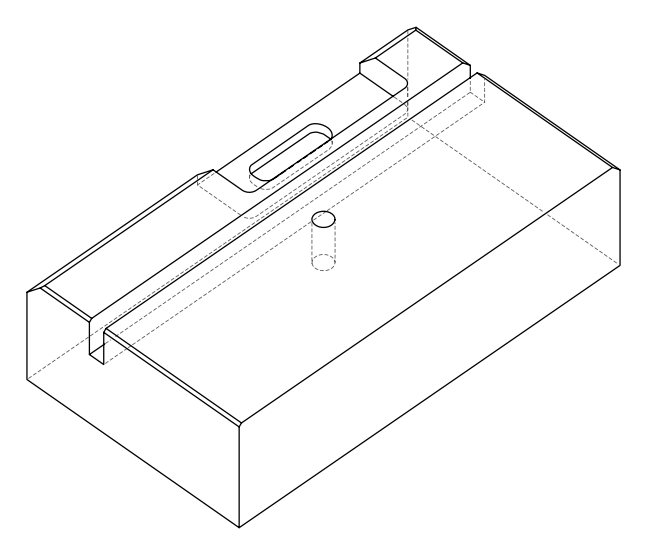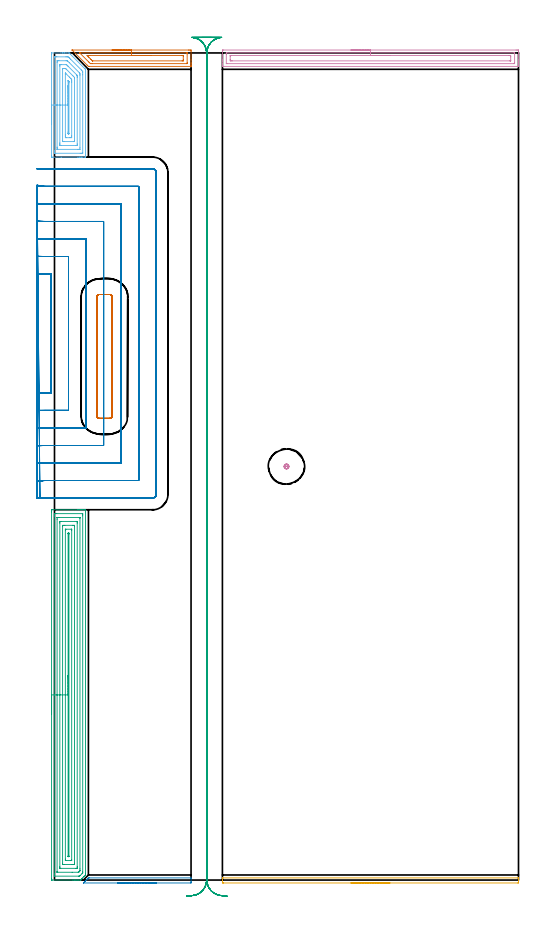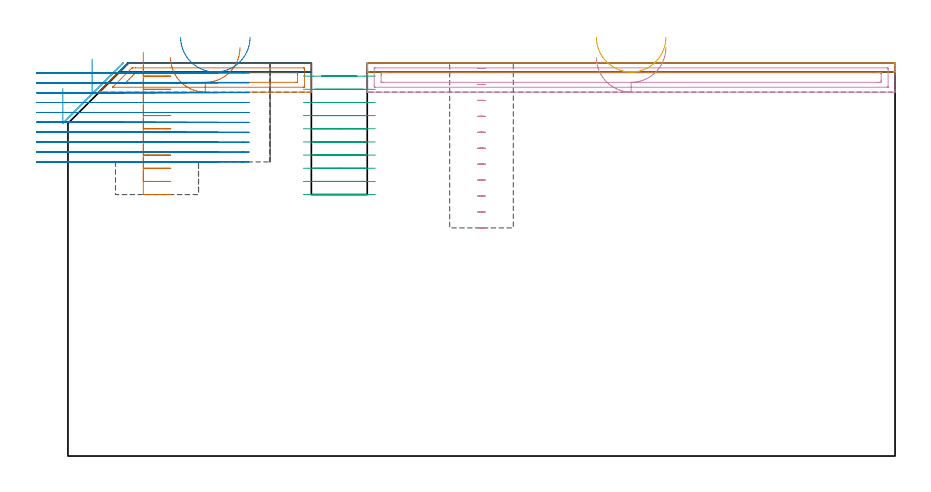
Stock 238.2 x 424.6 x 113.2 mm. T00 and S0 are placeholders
(PLAN: 10 operations, 3 tool changes, 98.6 min)
(1 AREA_MILL | FG_CHAMFER_SURFACE | UGT0205_001 | 1.61 min | 2521 mm3)
(2 AREA_MILL_1 | FG_CHAMFER_SURFACE_1 | UGT0205_001 | 0.59 min | 199 mm3)
(3 AREA_MILL_2 | FG_CHAMFER_SURFACE_2 | UGT0205_001 | 10.84 min | 29909 mm3)
(4 AREA_MILL_3 | FG_CHAMFER_SURFACE_3 | UGT0205_001 | 3.88 min | 5537 mm3)
(5 AREA_MILL_4 | FG_CHAMFER_SURFACE_4 | UGT0205_001 | 1.37 min | 519 mm3)
(6 AREA_MILL_5 | FG_CHAMFER_SURFACE_5 | UGT0205_001 | 3.09 min | 8865 mm3)
(7 MILL_RECTANGULAR_POCKET | POCKET_RECTANGULAR_STRAIGHT | NXT0201_012 | Follow Part, ap 4, ae 75% | 3.91 min | 69311 mm3)
(8 MILL_SLOT | SLOT_PARTIAL_RECTANGULAR | NXT0201_011 | Follow Part, ap 3, ae 75% | 54.33 min | 245084 mm3)
(9 MILL_RECTANGULAR_SLOT | SLOT_RECTANGULAR | NXT0201_012 | Follow Part, ap 4, ae 75% | 18.49 min | 258727 mm3)
(10 MILL_BLIND_HOLE_FROM_SOLID_MATERIAL | STEP1POCKET | NXT0201_012 | Spiral | 0.49 min | 12492 mm3)
(TOOL UGT0205_001 | Chamfer Mill 20 x 3 x 45 deg. | D20 FL50 Z2)
(TOOL NXT0201_012 | ENDMILL 16mm [2P460-1600-NA 1630] | D16 FL38 Z6)
(TOOL NXT0201_011 | ENDMILL 12mm [2P460-1200-NA 1630] | D12 FL38 Z6)
(OP 1 AREA_MILL)
G17 G21 G94 G90
T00 M6
G54
G17 G0 G90 X29.55 Y426.1 S1061 M3
G43 Z123.2 H0
Z114.8
G94 G1 X29.588 Z113.928 F250.
X29.702 Z113.064
X29.891 Z112.212
X30.153 Z111.38
X30.487 Z110.574
X30.89 Z109.8
X31.358 Z109.064
X31.89 Z108.372
X32.479 Z107.729
X33.122 Z107.14
X33.814 Z106.608
X34.55 Z106.14
X35.324 Z105.737
X36.13 Z105.403
X36.962 Z105.141
X37.813 Z104.952
X38.678 Z104.838
X39.55 Z104.8
X68.856
X69.481 Y426.098 Z104.802
X70.096 Y426.094 Z104.803
X70.098 Y426.093 Z104.805
X70.1 Y425.475 Z105.422
Y421.006 Z109.888
Y419.564 Z111.332
Y419.218 Z111.677
Y418.527 Z112.372
Y418.183 Z112.717
X70.097 Y417.768 Z113.124
X70.095 Y417.73 Z113.161
X70.09 Y417.702 Z113.188
X69.927 Y417.7 Z113.2
X17.66
X17.396 Y417.705 Z113.191
X16.775 Y418.325 Z112.575
X9.322 Y425.778 Z105.121
X9.176 Y425.922 Z104.974
X9.024 Y426.079 Z104.818
X9.017 Y426.095 Z104.803
X9.024 Y426.099 Z104.799
X39.55 Y426.1 Z104.8
Y424.686 Z106.214
X67.694 Y424.685 Z106.215
X67.798 Y424.684 Z106.216
X68.005 Y424.679 Z106.221
X68.091 Y424.669 Z106.231
X68.094 Y424.639 Z106.261
X68.097 Y424.581 Z106.319
X68.1 Y424.175 Z106.725
X68.099 Y419.707 Z111.193
X68.093 Y419.218 Z111.682
X68.09 Y419.124 Z111.776
X67.902 Y419.117 Z111.783
X67.797 Y419.115 Z111.785
X19.447 Y419.114 Z111.786
X18.657 Y419.115 Z111.785
X18.554 Y419.117 Z111.783
X18.455 Y419.121 Z111.779
X18.343 Y419.218 Z111.682
X17.66 Y419.89 Z111.01
X13.193 Y424.356 Z106.544
X12.971 Y424.581 Z106.319
X12.899 Y424.659 Z106.241
X12.884 Y424.677 Z106.223
X12.916 Y424.681 Z106.219
X12.985 Y424.684 Z106.216
X13.089 Y424.686 Z106.214
X13.193
X39.55
Y423.272 Z107.629
X65.49 Y423.271
X65.907 Y423.269 Z107.631
X66.065 Y423.266 Z107.634
X66.084 Y423.265 Z107.635
X66.09 Y423.218 Z107.682
X66.096 Y423.116 Z107.784
X66.099 Y422.987 Z107.913
Y421.006 Z109.894
X66.098 Y420.815 Z110.085
X66.09 Y420.62 Z110.28
X66.077 Y420.535 Z110.365
X66.026 Y420.533 Z110.367
X65.907 Y420.531 Z110.369
X65.49 Y420.529 Z110.371
X19.686
X19.567 Y420.53 Z110.37
X19.508 Y420.533 Z110.367
X19.482 Y420.535 Z110.365
X19.447 Y420.561 Z110.339
X18.995 Y421.006 Z109.894
X18.554 Y421.445 Z109.455
X17.66 Y422.339 Z108.561
X17.206 Y422.794 Z108.106
X16.767 Y423.237 Z107.663
X16.747 Y423.264 Z107.636
X16.767 Y423.265 Z107.635
X17.185 Y423.27 Z107.63
X17.66 Y423.271 Z107.629
X18.076 Y423.272 Z107.628
X39.55 Z107.629
X40.422 Z107.667
X41.286 Z107.78
X42.138 Y423.271 Z107.969
X42.97 Z108.232
X43.776 Z108.565
X44.55 Z108.968
X45.286 Z109.437
X45.978 Z109.968
X46.621 Z110.557
X47.21 Z111.201
X47.741 Z111.893
X48.21 Z112.629
X48.613 Z113.402
X48.947 Z114.208
X49.209 Z115.04
X49.398 Z115.892
X49.512 Z116.757
X49.55 Z117.629
G0 Z123.2
M5
M2
(OP 2 AREA_MILL_1)
G17 G21 G94 G90
T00 M6
G54
G17 G0 G90 X52.45 Y-1.5 S1061 M3
G43 Z123.2 H0
Z120.6
G94 G1 X52.412 Z119.728 F250.
X52.298 Z118.863
X52.109 Z118.012
X51.847 Z117.18
X51.513 Z116.374
X51.11 Z115.6
X50.642 Z114.864
X50.11 Z114.172
X49.521 Z113.529
X48.878 Z112.94
X48.186 Z112.408
X47.45 Z111.94
X46.676 Z111.537
X45.87 Z111.203
X45.038 Z110.941
X44.186 Z110.752
X43.322 Z110.638
X42.45 Z110.6
X14.906
X14.819 Y-1.493 Z110.605
X14.906 Y-1.395 Z110.704
X15.35 Y-0.948 Z111.148
X15.511 Y-0.786 Z111.309
X15.795 Y-0.505 Z111.594
X15.807 Y-0.493 Z111.607
X16.391 Y0.093 Z112.188
X16.683 Y0.383 Z112.483
X17.221 Y0.92 Z113.019
X17.413 Y1.106 Z113.193
X18.005 Y1.1 Z113.2
X70.09 Y1.101 Z113.199
X70.1 Y0.899 Z112.997
Y-0.659 Z111.439
Y-1.079 Z111.017
Y-1.289 Z110.808
X70.098 Y-1.492 Z110.606
X69.994 Y-1.5 Z110.6
X42.45
X41.578 Z110.638
X40.714 Z110.752
X39.862 Z110.941
X39.03 Z111.203
X38.224 Z111.537
X37.45 Z111.94
X36.714 Z112.408
X36.022 Z112.94
X35.379 Z113.529
X34.79 Z114.172
X34.258 Z114.864
X33.79 Z115.6
X33.387 Z116.374
X33.053 Z117.18
X32.791 Z118.012
X32.602 Z118.863
X32.488 Z119.728
X32.45 Z120.6
G0 Z123.2
M5
M2
(OP 3 AREA_MILL_2)
G17 G21 G94 G90
T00 M6
G54
G17 G0 G90 X-1.5 Y85.05 S1061 M3
G43 Z123.2 H0
Z105.8
G94 G1 Y85.088 Z104.928 F250.
Y85.202 Z104.064
Y85.391 Z103.212
Y85.653 Z102.38
Y85.987 Z101.574
Y86.39 Z100.8
Y86.859 Z100.064
Y87.39 Z99.372
Y87.979 Z98.729
Y88.622 Z98.14
Y89.314 Z97.608
Y90.05 Z97.14
Y90.824 Z96.737
Y91.63 Z96.403
Y92.462 Z96.141
Y93.314 Z95.952
Y94.178 Z95.838
Y95.05 Z95.8
Y189.005
X-1.499 Y189.513 Z95.801
X-1.496 Y189.891 Z95.803
X-1.492 Y190.09 Z95.805
X-1.123 Y190.1 Z96.174
X12.019 Z109.313
X12.616 Z109.913
X12.895 Z110.192
X13.492 Z110.789
X13.771 Z111.067
X14.328 Z111.627
X14.647 Z111.946
X15.523 Z112.822
X15.661 Z112.96
X15.783 Y190.097 Z113.075
X15.897 Y190.09 Z113.189
X15.9 Y189.958 Z113.2
Y3.261
X15.899 Y2.605 Z113.187
X15.733 Y2.433 Z113.032
X15.231 Y1.931 Z112.531
X14.939 Y1.637 Z112.234
X14.262 Y0.962 Z111.562
X13.889 Y0.587 Z111.185
X13.442 Y0.142 Z110.74
X13.333 Y0.037 Z110.631
X13.303 Y0.01 Z110.601
X13.054 Y0. Z110.353
X12.337 Z109.637
X11.7 Z108.999
X11.143 Z108.439
X10.864 Z108.161
X10.266 Z107.563
X9.988 Z107.285
X9.39 Z106.685
X-1.123 Z96.174
X-1.426 Y0.004 Z95.871
X-1.492 Y0.01 Z95.805
X-1.499 Y0.078 Z95.799
X-1.5 Y0.587 Z95.8
Y95.05
X-0.086 Z97.214
Y186.839
X-0.085 Y187.565 Z97.215
X-0.083 Y187.73 Z97.217
X-0.079 Y188.084 Z97.221
X0.27 Y188.095 Z97.57
X0.629 Y188.098 Z97.929
X1.142 Y188.1 Z98.442
X14.284 Z111.584
X14.428 Y188.097 Z111.728
X14.451 Y188.095 Z111.751
X14.472 Y188.091 Z111.772
X14.479 Y188.064 Z111.779
X14.483 Y187.897 Z111.783
X14.485 Y187.73 Z111.785
X14.486 Y187.003 Z111.786
X14.485 Y4.152 Z111.785
X14.483 Y3.788 Z111.783
X14.481 Y3.698 Z111.781
X14.479 Y3.656 Z111.779
X14.464 Y3.626 Z111.764
X14.378 Y3.535 Z111.678
X14.11 Y3.261 Z111.41
X13.219 Y2.37 Z110.519
X13.054 Y2.208 Z110.354
X12.895 Y2.055 Z110.195
X12.829 Y2.01 Z110.129
X12.766 Y2.007 Z110.066
X12.638 Y2.003 Z109.938
X12.382 Y2. Z109.682
X0.116 Z97.416
X-0.028 Y2.003 Z97.272
X-0.051 Y2.005 Z97.249
X-0.072 Y2.009 Z97.228
X-0.079 Y2.036 Z97.221
X-0.083 Y2.203 Z97.217
X-0.085 Y2.37 Z97.215
X-0.086 Y3.097 Z97.214
Y95.05
X1.328 Z98.628
X1.329 Y185.237 Z98.629
X1.33 Y185.948 Z98.63
X1.332 Y186.038 Z98.632
X1.335 Y186.08 Z98.635
X1.339 Y186.091 Z98.639
X1.36 Y186.096 Z98.66
X1.505 Y186.098 Z98.805
X2.232 Y186.1 Z99.532
X12.746 Y186.099 Z110.046
X12.895 Y186.095 Z110.195
X13.043 Y186.09 Z110.343
X13.065 Y186.08 Z110.365
X13.067 Y186.055 Z110.367
X13.07 Y186.008 Z110.37
X13.071 Y185.948 Z110.371
Y185.768
Y5.755
X13.07 Y5.043 Z110.37
X13.068 Y4.866 Z110.368
X13.064 Y4.689 Z110.364
X12.895 Y4.505 Z110.195
X12.723 Y4.326 Z110.023
X12.551 Y4.152 Z109.851
X12.442 Y4.05 Z109.742
X12.403 Y4.014 Z109.703
X12.317 Y4.009 Z109.617
X12.166 Y4.002 Z109.466
X9.064 Y4. Z106.364
X1.654 Y4.001 Z98.954
X1.505 Y4.005 Z98.805
X1.357 Y4.01 Z98.657
X1.335 Y4.02 Z98.635
X1.332 Y4.045 Z98.632
X1.33 Y4.092 Z98.63
X1.329 Y4.152 Z98.629
X1.328 Y4.332 Z98.628
Y95.05
X2.743 Z100.043
Y183.275
X2.746 Y183.795 Z100.046
X2.75 Y183.972 Z100.05
X2.757 Y184.09 Z100.057
X3.322 Y184.1 Z100.622
X11.207 Z108.507
X11.547 Y184.097 Z108.847
X11.632 Y184.093 Z108.932
X11.649 Y184.09 Z108.949
X11.651 Y184.081 Z108.951
X11.654 Y184.051 Z108.954
X11.656 Y183.984 Z108.956
X11.657 Y183.642 Z108.957
Y183.275
X11.656 Y6.825 Z108.956
X11.654 Y6.306 Z108.954
X11.65 Y6.128 Z108.95
X11.643 Y6.01 Z108.943
X11.078 Y6. Z108.378
X3.193 Z100.493
X2.853 Y6.003 Z100.153
X2.768 Y6.007 Z100.068
X2.751 Y6.01 Z100.051
X2.749 Y6.019 Z100.049
X2.745 Y6.049 Z100.045
X2.744 Y6.116 Z100.044
X2.743 Y6.458 Z100.043
Y6.825
Y95.05
X4.157 Z101.457
Y181.492
X4.159 Y181.926 Z101.459
X4.161 Y182.034 Z101.461
X4.163 Y182.08 Z101.463
X4.214 Y182.09 Z101.514
X4.416 Y182.097 Z101.716
X5.01 Y182.099 Z102.31
X5.288 Y182.1 Z102.588
X9.39 Z106.69
X9.669 Z106.969
X10.113 Y182.096 Z107.413
X10.213 Y182.093 Z107.513
X10.231 Y182.091 Z107.531
X10.236 Y182.079 Z107.536
X10.239 Y182.031 Z107.539
X10.241 Y181.928 Z107.541
X10.243 Y181.516 Z107.543
Y8.608
X10.24 Y8.174 Z107.54
X10.238 Y8.066 Z107.538
X10.236 Y8.02 Z107.536
X10.186 Y8.01 Z107.486
X9.984 Y8.003 Z107.284
X9.39 Y8.001 Z106.69
X9.112 Y8. Z106.412
X5.01 Z102.31
X4.731 Z102.031
X4.286 Y8.004 Z101.586
X4.187 Y8.007 Z101.487
X4.169 Y8.009 Z101.469
X4.164 Y8.021 Z101.464
X4.161 Y8.069 Z101.461
X4.159 Y8.172 Z101.459
X4.157 Y8.584 Z101.457
Y95.05
X5.571 Z102.871
X5.572 Y179.71 Z102.872
X5.574 Y180.027 Z102.874
X5.577 Y180.074 Z102.877
X5.58 Y180.09 Z102.88
X5.599 Y180.092 Z102.899
X5.694 Y180.097 Z102.994
X5.886 Y180.099 Z103.186
X8.642 Z105.942
X8.744 Y180.096 Z106.044
X8.811 Y180.09 Z106.111
X8.822 Y180.088 Z106.122
X8.824 Y180.071 Z106.124
X8.826 Y180.03 Z106.126
X8.828 Y179.71 Z106.128
X8.829 Y179.39 Z106.129
X8.828 Y10.39 Z106.128
X8.826 Y10.073 Z106.126
X8.823 Y10.026 Z106.123
X8.82 Y10.01 Z106.12
X8.801 Y10.008 Z106.101
X8.706 Y10.003 Z106.006
X8.514 Y10.001 Z105.814
X5.758 Z103.058
X5.656 Y10.004 Z102.956
X5.589 Y10.01 Z102.889
X5.578 Y10.012 Z102.878
X5.576 Y10.028 Z102.876
X5.573 Y10.07 Z102.873
X5.572 Y10.39 Z102.872
X5.571 Y10.71 Z102.871
Y95.05
X6.985 Z104.285
X6.986 Y177.7 Z104.286
X6.988 Y177.928 Z104.288
X6.99 Y178.036 Z104.29
X6.992 Y178.083 Z104.292
X7.031 Y178.09 Z104.331
X7.115 Y178.095 Z104.415
X7.2 Y178.096 Z104.5
X7.369 Y178.09 Z104.669
X7.408 Y178.088 Z104.708
X7.41 Y178.058 Z104.71
X7.413 Y178. Z104.713
X7.414 Y177.928 Z104.714
X7.415 Y177.491 Z104.715
X7.414 Y12.4 Z104.714
X7.412 Y12.172 Z104.712
X7.41 Y12.064 Z104.71
X7.408 Y12.017 Z104.708
X7.369 Y12.01 Z104.669
X7.285 Y12.005 Z104.585
X7.2 Y12.004 Z104.5
X7.031 Y12.009 Z104.331
X6.992 Y12.012 Z104.292
X6.989 Y12.042 Z104.289
X6.987 Y12.1 Z104.287
X6.986 Y12.172 Z104.286
X6.985 Y12.4 Z104.285
Y95.05
Y95.922 Z104.323
Y96.787 Z104.437
Y97.638 Z104.626
Y98.47 Z104.888
Y99.276 Z105.222
Y100.05 Z105.625
Y100.786 Z106.094
Y101.478 Z106.625
Y102.121 Z107.214
Y102.71 Z107.857
Y103.242 Z108.55
Y103.71 Z109.285
Y104.113 Z110.059
Y104.447 Z110.865
Y104.709 Z111.697
Y104.898 Z112.549
Y105.012 Z113.414
Y105.05 Z114.285
G0 Z123.2
M5
M2
(OP 4 AREA_MILL_3)
G17 G21 G94 G90
T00 M6
G54
G17 G0 G90 X152.2 Y426.1 S1061 M3
G43 Z123.2 H0
Z114.8
G94 G1 X152.238 Z113.928 F250.
X152.352 Z113.064
X152.541 Z112.212
X152.803 Z111.38
X153.137 Z110.574
X153.54 Z109.8
X154.008 Z109.064
X154.54 Z108.372
X155.129 Z107.729
X155.772 Z107.14
X156.464 Z106.608
X157.2 Z106.14
X157.974 Z105.737
X158.78 Z105.403
X159.612 Z105.141
X160.464 Z104.952
X161.328 Z104.838
X162.2 Z104.8
X236.974
X237.597 Y426.097 Z104.803
X238.193 Y426.092 Z104.806
X238.197 Y426.076 Z104.821
X238.2 Y425.475 Z105.422
Y421.006 Z109.888
Y420.426 Z110.471
Y420.112 Z110.784
Y419.532 Z111.364
Y419.218 Z111.677
Y418.59 Z112.309
Y418.139 Z112.761
X238.193 Y417.76 Z113.132
X238.19 Y417.702 Z113.188
X238.043 Y417.7 Z113.2
X86.357
X86.21 Y417.702 Z113.188
X86.206 Y417.76 Z113.132
X86.2 Y418.139 Z112.76
Y418.59 Z112.309
Y419.218 Z111.677
Y420.426 Z110.47
Y421.006 Z109.888
X86.201 Y425.475 Z105.422
X86.203 Y426.076 Z104.821
X86.207 Y426.092 Z104.806
X86.803 Y426.1 Z104.8
X162.2
Y424.686 Z106.214
X235.917 Y424.685 Z106.215
X236.125 Y424.682 Z106.218
X236.179 Y424.679 Z106.221
X236.191 Y424.668 Z106.232
X236.196 Y424.637 Z106.263
X236.199 Y424.581 Z106.319
Y419.725 Z111.175
X236.193 Y419.218 Z111.682
X236.19 Y419.128 Z111.772
X236.02 Y419.119 Z111.781
X235.916 Y419.115 Z111.785
X88.483
X88.275 Y419.118 Z111.782
X88.221 Y419.121 Z111.779
X88.21 Y419.132 Z111.768
X88.204 Y419.163 Z111.737
X88.201 Y419.218 Z111.682
X88.2 Y424.075 Z106.825
X88.207 Y424.581 Z106.319
X88.21 Y424.672 Z106.228
X88.379 Y424.681 Z106.219
X88.484 Y424.685 Z106.215
X162.2 Y424.686 Z106.214
Y423.272 Z107.628
X233.136 Y423.271 Z107.629
X233.552
X234.028 Y423.267 Z107.633
X234.177 Y423.265 Z107.635
X234.192 Y422.966 Z107.934
X234.197 Y422.794 Z108.106
X234.2 Y422.622 Z108.278
Y420.834 Z110.066
X234.196 Y420.662 Z110.238
X234.19 Y420.548 Z110.352
X234.184 Y420.534 Z110.366
X234.176 Y420.532 Z110.368
X234.147 Y420.53 Z110.37
X234.028 Y420.529 Z110.371
X233.613 Y420.528 Z110.372
X91.264 Y420.529 Z110.371
X90.848
X90.372 Y420.533 Z110.367
X90.223 Y420.535 Z110.365
X90.208 Y420.834 Z110.066
X90.203 Y421.006 Z109.894
X90.2 Y421.178 Z109.722
Y422.966 Z107.934
X90.204 Y423.138 Z107.762
X90.21 Y423.252 Z107.648
X90.216 Y423.266 Z107.634
X90.224 Y423.268 Z107.632
X90.253 Y423.27 Z107.63
X90.372 Y423.271 Z107.629
X90.787 Y423.272 Z107.628
X162.2
X163.072 Z107.666
X163.936 Z107.78
X164.788 Z107.969
X165.62 Z108.232
X166.426 Z108.565
X167.2 Z108.968
X167.936 Z109.437
X168.628 Z109.968
X169.271 Z110.557
X169.86 Z111.201
X170.392 Z111.893
X170.86 Z112.628
X171.263 Z113.402
X171.597 Z114.208
X171.859 Z115.04
X172.048 Z115.892
X172.162 Z116.757
X172.2 Z117.628
G0 Z123.2
M5
M2
(OP 5 AREA_MILL_4)
G17 G21 G94 G90
T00 M6
G54
G17 G0 G90 X172.2 Y-1.5 S1061 M3
G43 Z123.2 H0
Z120.6
G94 G1 X172.162 Z119.728 F250.
X172.048 Z118.863
X171.859 Z118.012
X171.597 Z117.18
X171.263 Z116.374
X170.86 Z115.6
X170.392 Z114.864
X169.86 Z114.172
X169.271 Z113.529
X168.628 Z112.94
X167.936 Z112.408
X167.2 Z111.94
X166.426 Z111.537
X165.62 Z111.203
X164.788 Z110.941
X163.936 Z110.752
X163.072 Z110.638
X162.2 Z110.6
X86.803
X86.57 Y-1.499 Z110.601
X86.203 Y-1.491 Z110.605
X86.2 Y-1.388 Z110.709
Y-0.2 Z111.895
Y0.418 Z112.517
Y0.805 Z112.904
X86.21 Y1.094 Z113.193
X86.357 Y1.1 Z113.2
X238.043
X238.19 Y1.094 Z113.193
X238.2 Y0.804 Z112.903
Y0.418 Z112.517
Y-0.2 Z111.895
Y-1.388 Z110.709
X238.197 Y-1.491 Z110.605
X237.83 Y-1.5 Z110.6
X162.2
X161.328 Z110.638
X160.464 Z110.752
X159.612 Z110.941
X158.78 Z111.203
X157.974 Z111.537
X157.2 Z111.94
X156.464 Z112.408
X155.772 Z112.94
X155.129 Z113.529
X154.54 Z114.172
X154.008 Z114.864
X153.54 Z115.6
X153.137 Z116.374
X152.803 Z117.18
X152.541 Z118.012
X152.352 Z118.863
X152.238 Z119.728
X152.2 Z120.6
G0 Z123.2
M5
M2
(OP 6 AREA_MILL_5)
G17 G21 G94 G90
T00 M6
G54
G17 G0 G90 X-1.5 Y387.85 S1061 M3
G43 Z123.2 H0
Z105.8
G94 G1 Y387.888 Z104.928 F250.
Y388.002 Z104.064
Y388.191 Z103.212
Y388.453 Z102.38
Y388.787 Z101.574
Y389.19 Z100.8
Y389.658 Z100.064
Y390.19 Z99.372
Y390.779 Z98.729
Y391.422 Z98.14
Y392.114 Z97.609
Y392.85 Z97.14
Y393.624 Z96.737
Y394.43 Z96.403
Y395.262 Z96.141
Y396.114 Z95.952
Y396.978 Z95.838
Y397.85 Z95.8
Y424.053
X-1.493 Y424.566 Z95.803
X-1.491 Y424.59 Z95.805
X-1.46 Y424.6 Z95.836
X3.257 Z100.551
X3.931 Z101.229
X4.134 Z101.431
X4.808 Z102.105
X5.01 Z102.306
X5.414 Z102.713
X6.358 Z103.656
X7.439 Y424.599 Z104.737
X7.5 Y424.59 Z104.795
X7.567 Y424.534 Z104.866
X15.598 Y416.503 Z112.896
X15.811 Y416.288 Z113.108
X15.897 Y416.195 Z113.189
X15.9 Y416.059 Z113.2
Y371.203
X15.897 Y371.11 Z113.189
X15.816 Y371.103 Z113.109
X15.726 Y371.1 Z113.024
X14.175 Z111.474
X13.771 Z111.067
X13.569 Z110.866
X12.895 Z110.192
X12.693 Z109.99
X12.019 Z109.312
X3.426 Z100.722
X-1.123 Z96.173
X-1.464 Y371.104 Z95.832
X-1.492 Y371.11 Z95.805
X-1.498 Y371.139 Z95.798
X-1.5 Y371.647 Z95.8
Y397.85
X-0.086 Z97.214
X-0.085 Y422.277 Z97.215
X-0.084 Y422.458 Z97.216
X-0.081 Y422.548 Z97.219
X-0.079 Y422.584 Z97.221
X-0.008 Y422.59 Z97.292
X0.312 Y422.598 Z97.612
X0.629 Y422.599 Z97.929
X1.187 Y422.6 Z98.487
X5.886 Y422.599 Z103.186
X6.446 Y422.597 Z103.746
X6.762 Y422.59 Z104.062
X7.063 Y422.575 Z104.363
X7.371 Y422.277 Z104.671
X7.638 Y422.012 Z104.938
X8.262 Y421.389 Z105.562
X13.771 Y415.878 Z111.071
X14.473 Y415.171 Z111.773
X14.483 Y414.449 Z111.783
X14.486 Y413.394 Z111.786
X14.485 Y373.423 Z111.785
X14.484 Y373.242 Z111.784
X14.481 Y373.152 Z111.781
X14.479 Y373.116 Z111.779
X14.408 Y373.11 Z111.708
X14.087 Y373.102 Z111.387
X13.771 Y373.101 Z111.071
X13.213 Y373.1 Z110.513
X0.629 Y373.101 Z97.929
X0.068 Y373.104 Z97.368
X-0.036 Y373.11 Z97.264
X-0.079 Y373.122 Z97.221
X-0.083 Y373.256 Z97.217
X-0.084 Y373.423 Z97.216
X-0.086 Y374.148 Z97.214
Y374.311
Y397.85
X1.328 Z98.628
X1.329 Y419.791 Z98.629
X1.334 Y420.5 Z98.634
X1.336 Y420.581 Z98.636
X1.414 Y420.593 Z98.714
X1.505 Y420.596 Z98.805
X2.283 Y420.6 Z99.583
X5.984 Y420.599 Z103.284
X6.181 Y420.597 Z103.481
X6.572 Y420.59 Z103.872
X6.693 Y420.5 Z103.993
X6.762 Y420.436 Z104.062
X7.589 Y419.612 Z104.889
X12.895 Y414.305 Z110.195
X12.916 Y414.283 Z110.216
X13.064 Y414.111 Z110.364
X13.07 Y413.394 Z110.37
X13.071 Y413.216 Z110.371
Y375.909
X13.066 Y375.2 Z110.366
X13.064 Y375.119 Z110.364
X12.986 Y375.107 Z110.286
X12.895 Y375.104 Z110.195
X12.117 Y375.1 Z109.417
X1.603 Z98.903
X1.505 Y375.102 Z98.805
X1.407 Y375.106 Z98.707
X1.346 Y375.11 Z98.646
X1.335 Y375.143 Z98.635
X1.333 Y375.2 Z98.633
X1.33 Y375.377 Z98.63
X1.329 Y376.088 Z98.629
X1.328 Y376.267 Z98.628
Y397.85
X2.743 Z100.043
Y417.836
X2.745 Y418.355 Z100.045
X2.748 Y418.531 Z100.048
X2.75 Y418.585 Z100.05
X2.787 Y418.59 Z100.087
X2.881 Y418.594 Z100.181
X3.257 Y418.599 Z100.557
X3.38 Y418.6 Z100.68
X6.009 Y418.599 Z103.309
X6.102 Y418.594 Z103.402
X6.147 Y418.59 Z103.447
X6.321 Y418.421 Z103.621
X6.611 Y418.138 Z103.911
X6.762 Y417.989 Z104.062
X6.916 Y417.836 Z104.216
X11.356 Y413.394 Z108.656
X11.575 Y413.168 Z108.875
X11.637 Y413.103 Z108.937
X11.65 Y413.065 Z108.95
X11.653 Y413.003 Z108.953
X11.656 Y412.874 Z108.956
X11.657 Y412.506 Z108.957
Y411.984
Y377.864
X11.655 Y377.345 Z108.955
X11.652 Y377.169 Z108.952
X11.65 Y377.115 Z108.95
X11.613 Y377.11 Z108.913
X11.519 Y377.106 Z108.819
X11.143 Y377.101 Z108.443
X11.02 Y377.1 Z108.32
X3.257 Y377.101 Z100.557
X3.134 Z100.434
X2.866 Y377.11 Z100.166
X2.749 Y377.121 Z100.049
X2.748 Y377.186 Z100.048
X2.744 Y377.496 Z100.044
X2.743 Y377.864 Z100.043
Y378.386
Y397.85
X4.157 Z101.457
Y416.059
X4.162 Y416.491 Z101.462
X4.164 Y416.59 Z101.464
X4.298 Y416.594 Z101.598
X4.478 Y416.599 Z101.778
X5.01 Z102.31
X5.354 Z102.654
X5.619 Y416.593 Z102.919
X5.684 Y416.59 Z102.984
X5.765 Y416.525 Z103.065
X5.886 Y416.41 Z103.186
X6.242 Y416.059 Z103.542
X9.39 Y412.911 Z106.69
X9.793 Y412.506 Z107.093
X10.208 Y412.081 Z107.508
X10.236 Y412.042 Z107.536
X10.239 Y412.019 Z107.539
X10.241 Y411.966 Z107.541
X10.243 Y411.858 Z107.543
Y411.642
Y379.641
X10.238 Y379.209 Z107.538
X10.236 Y379.111 Z107.536
X10.101 Y379.106 Z107.401
X9.922 Y379.101 Z107.222
X5.01 Y379.1 Z102.31
X4.666 Y379.101 Z101.966
X4.293 Y379.106 Z101.593
X4.225 Y379.11 Z101.525
X4.164 Y379.118 Z101.464
X4.157 Y379.641 Z101.457
Y397.85
X5.571 Z102.871
Y413.713
X5.573 Y414.032 Z102.873
X5.577 Y414.244 Z102.877
X5.578 Y414.263 Z102.878
X5.59 Y414.255 Z102.89
X5.63 Y414.22 Z102.93
X5.698 Y414.154 Z102.998
X5.886 Y413.967 Z103.186
X7.638 Y412.214 Z104.938
X8.234 Y411.618 Z105.534
X8.514 Y411.334 Z105.814
X8.81 Y411.031 Z106.11
X8.822 Y410.73 Z106.122
X8.826 Y410.413 Z106.126
X8.828 Y409.841 Z106.128
X8.829 Y409.522 Z106.129
X8.828 Y381.987 Z106.128
X8.824 Y381.417 Z106.124
X8.82 Y381.107 Z106.12
X8.514 Y381.104 Z105.814
X7.951 Y381.1 Z105.251
X6.198 Y381.101 Z103.498
X5.886 Y381.105 Z103.186
X5.58 Y381.11 Z102.88
X5.575 Y381.417 Z102.875
X5.572 Y381.735 Z102.872
X5.571 Y382.306 Z102.871
Y382.625
Y397.85
X6.985 Z104.285
X6.986 Y409.841 Z104.286
X6.988 Y410.277 Z104.288
X6.989 Y410.349 Z104.289
X6.992 Y410.392 Z104.292
X7.019 Y410.372 Z104.319
X7.196 Y410.196 Z104.496
X7.375 Y410.016 Z104.675
X7.408 Y409.968 Z104.708
X7.411 Y409.913 Z104.711
X7.412 Y409.841 Z104.712
X7.414 Y409.406 Z104.714
X7.415 Y409.18 Z104.715
X7.414 Y383.194 Z104.714
X7.412 Y383.14 Z104.712
X7.409 Y383.115 Z104.709
X7.407 Y383.11 Z104.707
X7.385 Y383.107 Z104.685
X7.293 Y383.101 Z104.593
X7.246 Y383.1 Z104.546
X7.2 Z104.5
X7.107 Y383.102 Z104.407
X7.046 Y383.105 Z104.346
X7. Y383.11 Z104.3
X6.992 Y383.125 Z104.292
X6.99 Y383.194 Z104.29
X6.987 Y383.42 Z104.287
X6.986 Y383.855 Z104.286
X6.985 Y384.082 Z104.285
Y397.85
Y398.722 Z104.323
Y399.586 Z104.437
Y400.438 Z104.626
Y401.27 Z104.888
Y402.076 Z105.222
Y402.85 Z105.625
Y403.586 Z106.094
Y404.278 Z106.625
Y404.921 Z107.214
Y405.51 Z107.858
Y406.041 Z108.55
Y406.51 Z109.285
Y406.913 Z110.059
Y407.247 Z110.865
Y407.509 Z111.697
Y407.698 Z112.549
Y407.812 Z113.414
Y407.85 Z114.285
G0 Z123.2
M5
M2
(OP 7 MILL_RECTANGULAR_POCKET)
G17 G21 G94 G90
T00 M6
G54
G17 G0 G90 X21.7 Y294.141 S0 M3
G43 Z123.201 H1
Z116.201
G94 G1 Y268.8 Z109.411 F250.
Y238.3 F500.
G3 X23. Y237. R1.3
G1 X28.3
G3 X29.6 Y238.3 R1.3
G1 Y299.3
G3 X28.3 Y300.6 R1.3
G1 X23.
G3 X21.7 Y299.3 R1.3
G1 Y268.8
Y267.8
G0 Y294.141 Z112.411
G1 Y268.8 Z105.621 F250.
Y238.3 F500.
G3 X23. Y237. R1.3
G1 X28.3
G3 X29.6 Y238.3 R1.3
G1 Y299.3
G3 X28.3 Y300.6 R1.3
G1 X23.
G3 X21.7 Y299.3 R1.3
G1 Y268.8
Y267.8
G0 Y294.141 Z108.621
G1 Y268.8 Z101.831 F250.
Y238.3 F500.
G3 X23. Y237. R1.3
G1 X28.3
G3 X29.6 Y238.3 R1.3
G1 Y299.3
G3 X28.3 Y300.6 R1.3
G1 X23.
G3 X21.7 Y299.3 R1.3
G1 Y268.8
Y267.8
G0 Y294.141 Z104.831
G1 Y268.8 Z98.041 F250.
Y238.3 F500.
G3 X23. Y237. R1.3
G1 X28.3
G3 X29.6 Y238.3 R1.3
G1 Y299.3
G3 X28.3 Y300.6 R1.3
G1 X23.
G3 X21.7 Y299.3 R1.3
G1 Y268.8
Y267.8
G0 Y294.141 Z101.041
G1 Y268.8 Z94.251 F250.
Y238.3 F500.
G3 X23. Y237. R1.3
G1 X28.3
G3 X29.6 Y238.3 R1.3
G1 Y299.3
G3 X28.3 Y300.6 R1.3
G1 X23.
G3 X21.7 Y299.3 R1.3
G1 Y268.8
Y267.8
G0 Y294.141 Z97.251
G1 Y268.8 Z90.46 F250.
Y238.3 F500.
G3 X23. Y237. R1.3
G1 X28.3
G3 X29.6 Y238.3 R1.3
G1 Y299.3
G3 X28.3 Y300.6 R1.3
G1 X23.
G3 X21.7 Y299.3 R1.3
G1 Y268.8
Y267.8
G0 Y294.141 Z93.46
G1 Y268.8 Z86.67 F250.
Y238.3 F500.
G3 X23. Y237. R1.3
G1 X28.3
G3 X29.6 Y238.3 R1.3
G1 Y299.3
G3 X28.3 Y300.6 R1.3
G1 X23.
G3 X21.7 Y299.3 R1.3
G1 Y268.8
Y267.8
G0 Y294.141 Z89.67
G1 Y268.8 Z82.88 F250.
Y238.3 F500.
G3 X23. Y237. R1.3
G1 X28.3
G3 X29.6 Y238.3 R1.3
G1 Y299.3
G3 X28.3 Y300.6 R1.3
G1 X23.
G3 X21.7 Y299.3 R1.3
G1 Y268.8
Y267.8
G0 Y294.141 Z85.88
G1 Y268.8 Z79.09 F250.
Y238.3 F500.
G3 X23. Y237. R1.3
G1 X28.3
G3 X29.6 Y238.3 R1.3
G1 Y299.3
G3 X28.3 Y300.6 R1.3
G1 X23.
G3 X21.7 Y299.3 R1.3
G1 Y268.8
Y267.8
G0 Y294.141 Z82.09
G1 Y268.8 Z75.3 F250.
Y238.3 F500.
G3 X23. Y237. R1.3
G1 X28.3
G3 X29.6 Y238.3 R1.3
G1 Y299.3
G3 X28.3 Y300.6 R1.3
G1 X23.
G3 X21.7 Y299.3 R1.3
G1 Y268.8
Y267.8
G0 Z123.201
M5
M2
(OP 8 MILL_SLOT)
G17 G21 G94 G90
T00 M6
G54
G17 G0 G90 X-8.999 Y249.993 S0 M3
G43 Z123.201 H1
Z110.351
G94 G1 X-6. Y250.078 F250.
G2 X-4.472 Y250.1 R54. F500.
G1 X-1.8
Y311.1
X-4.472
G2 X-6. Y311.122 R54.
G1 X-8.999 Y311.206 F250.
X-8.998 Y240.972
X-6. Y241.074
G2 X-4.472 Y241.1 R45. F500.
G1 X7.2
Y320.1
X-4.472
G2 X-6. Y320.126 R45.
G1 X-8.998 Y320.228 F250.
X-8.997 Y231.94
X-6. Y232.068
G2 X-4.472 Y232.1 R36. F500.
G1 X16.2
Y329.1
X-4.472
G2 X-6. Y329.132 R36.
G1 X-8.997 Y329.26 F250.
X-8.995 Y222.887
X-6. Y223.057
G2 X-4.472 Y223.1 R27. F500.
G1 X25.2
Y235.
Y238. F250.
Y299.6 F500.
Y302.6 F250.
Y338.1 F500.
X-4.472
G2 X-6. Y338.143 R27.
G1 X-8.995 Y338.313 F250.
X-8.989 Y213.78
X-6. Y214.035
G2 X-4.472 Y214.1 R18. F500.
G1 X34.2
Y347.1
X-4.472
G2 X-6. Y347.165 R18.
G1 X-8.989 Y347.42 F250.
X-8.956 Y204.46
X-6. Y204.969
G2 X-4.472 Y205.1 R9. F500.
G1 X43.2
Y356.1
X-4.472
G2 X-6. Y356.231 R9.
G1 X-8.956 Y356.74 F250.
X-7.472 Y196.1
X-4.472
X50.4 F500.
G3 X52.2 Y197.9 R1.8
G1 Y363.3
G3 X50.4 Y365.1 R1.8
G1 X-4.472
X-7.472 F250.
G0 X-8.999 Y249.993 Z107.501
G1 X-6. Y250.078
G2 X-4.472 Y250.1 R54. F500.
G1 X-1.8
Y311.1
X-4.472
G2 X-6. Y311.122 R54.
G1 X-8.999 Y311.206 F250.
X-8.998 Y240.972
X-6. Y241.074
G2 X-4.472 Y241.1 R45. F500.
G1 X7.2
Y320.1
X-4.472
G2 X-6. Y320.126 R45.
G1 X-8.998 Y320.228 F250.
X-8.997 Y231.94
X-6. Y232.068
G2 X-4.472 Y232.1 R36. F500.
G1 X16.2
Y329.1
X-4.472
G2 X-6. Y329.132 R36.
G1 X-8.997 Y329.26 F250.
X-8.995 Y222.887
X-6. Y223.057
G2 X-4.472 Y223.1 R27. F500.
G1 X25.2
Y235.
Y238. F250.
Y299.6 F500.
Y302.6 F250.
Y338.1 F500.
X-4.472
G2 X-6. Y338.143 R27.
G1 X-8.995 Y338.313 F250.
X-8.989 Y213.78
X-6. Y214.035
G2 X-4.472 Y214.1 R18. F500.
G1 X34.2
Y347.1
X-4.472
G2 X-6. Y347.165 R18.
G1 X-8.989 Y347.42 F250.
X-8.956 Y204.46
X-6. Y204.969
G2 X-4.472 Y205.1 R9. F500.
G1 X43.2
Y356.1
X-4.472
G2 X-6. Y356.231 R9.
G1 X-8.956 Y356.74 F250.
X-7.472 Y196.1
X-4.472
X50.4 F500.
G3 X52.2 Y197.9 R1.8
G1 Y363.3
G3 X50.4 Y365.1 R1.8
G1 X-4.472
X-7.472 F250.
G0 X-8.999 Y249.997 Z104.651
G1 X-6. Y250.08
G2 X-4.515 Y250.1 R54. F500.
G1 X-1.8
Y311.1
X-4.515
G2 X-6. Y311.12 R54.
G1 X-8.999 Y311.203 F250.
X-8.998 Y240.976
X-6. Y241.075
G2 X-4.515 Y241.1 R45. F500.
G1 X7.2
Y320.1
X-4.515
G2 X-6. Y320.125 R45.
G1 X-8.998 Y320.224 F250.
X-8.997 Y231.946
X-6. Y232.069
G2 X-4.515 Y232.1 R36. F500.
G1 X16.2
Y329.1
X-4.515
G2 X-6. Y329.131 R36.
G1 X-8.997 Y329.254 F250.
X-8.995 Y222.894
X-6. Y223.059
G2 X-4.515 Y223.1 R27. F500.
G1 X25.2
Y235.
Y238. F250.
Y299.6 F500.
Y302.6 F250.
Y338.1 F500.
X-4.515
G2 X-6. Y338.141 R27.
G1 X-8.995 Y338.306 F250.
X-8.99 Y213.791
X-6. Y214.039
G2 X-4.515 Y214.1 R18. F500.
G1 X34.2
Y347.1
X-4.515
G2 X-6. Y347.161 R18.
G1 X-8.99 Y347.409 F250.
X-8.959 Y204.481
X-6. Y204.977
G2 X-4.515 Y205.1 R9. F500.
G1 X43.2
Y356.1
X-4.515
G2 X-6. Y356.223 R9.
G1 X-8.959 Y356.719 F250.
X-7.515 Y196.1
X-4.515
X50.4 F500.
G3 X52.2 Y197.9 R1.8
G1 Y363.3
G3 X50.4 Y365.1 R1.8
G1 X-4.515
X-7.515 F250.
G0 X-9. Y250.091 Z101.801
G1 X-6. Y250.1
X-5.849 F500.
X-1.8
Y311.1
X-5.841
X-6.
X-9. Y311.109 F250.
Y241.09
X-6. Y241.1
X-5.849 F500.
X7.2
Y320.1
X-5.841
X-6.
X-9. Y320.111 F250.
Y232.087
X-6. Y232.1
X-5.849 F500.
X16.2
Y329.1
X-5.841
X-6.
X-9. Y329.114 F250.
Y223.083
X-6. Y223.1
X-5.849 F500.
X25.2
Y235.
Y238. F250.
Y299.6 F500.
Y302.6 F250.
Y338.1 F500.
X-5.841
X-6.
X-9. Y338.118 F250.
Y214.074
X-6. Y214.099
X-5.849 Y214.1 F500.
X34.2
Y347.1
X-5.841
X-6. Y347.101
X-9. Y347.127 F250.
Y205.049
X-6. Y205.099
X-5.849 Y205.1 F500.
X43.2
Y356.1
X-5.841
X-6. Y356.101
X-9. Y356.154 F250.
X-8.849 Y196.1
X-5.849
X50.4 F500.
G3 X52.2 Y197.9 R1.8
G1 Y363.3
G3 X50.4 Y365.1 R1.8
G1 X-5.841
X-8.841 F250.
G0 X-9. Y250.1 Z98.951
G1 X-6.
X-1.8 F500.
Y311.1
X-6.
X-9. F250.
Y241.1
X-6.
X7.2 F500.
Y320.1
X-6.
X-9. F250.
Y232.1
X-6.
X16.2 F500.
Y329.1
X-6.
X-9. F250.
Y223.1
X-6.
X25.2 F500.
Y235.
Y238. F250.
Y299.6 F500.
Y302.6 F250.
Y338.1 F500.
X-6.
X-9. F250.
Y214.1
X-6.
X34.2 F500.
Y347.1
X-6.
X-9. F250.
Y205.1
X-6.
X43.2 F500.
Y356.1
X-6.
X-9. F250.
Y196.1
X-6.
X50.4 F500.
G3 X52.2 Y197.9 R1.8
G1 Y363.3
G3 X50.4 Y365.1 R1.8
G1 X-6.
X-9. F250.
G0 Y250.1 Z96.1
G1 X-6.
X-1.8 F500.
Y311.1
X-6.
X-9. F250.
Y241.1
X-6.
X7.2 F500.
Y320.1
X-6.
X-9. F250.
Y232.1
X-6.
X16.2 F500.
Y329.1
X-6.
X-9. F250.
Y223.1
X-6.
X25.2 F500.
Y235.
Y238. F250.
Y299.6 F500.
Y302.6 F250.
Y338.1 F500.
X-6.
X-9. F250.
Y214.1
X-6.
X34.2 F500.
Y347.1
X-6.
X-9. F250.
Y205.1
X-6.
X43.2 F500.
Y356.1
X-6.
X-9. F250.
Y196.1
X-6.
X50.4 F500.
G3 X52.2 Y197.9 R1.8
G1 Y363.3
G3 X50.4 Y365.1 R1.8
G1 X-6.
X-9. F250.
G0 Y250.1 Z93.25
G1 X-6.
X-1.8 F500.
Y311.1
X-6.
X-9. F250.
Y241.1
X-6.
X7.2 F500.
Y320.1
X-6.
X-9. F250.
Y232.1
X-6.
X16.2 F500.
Y329.1
X-6.
X-9. F250.
Y223.1
X-6.
X25.2 F500.
Y235.
Y238. F250.
Y299.6 F500.
Y302.6 F250.
Y338.1 F500.
X-6.
X-9. F250.
Y214.1
X-6.
X34.2 F500.
Y347.1
X-6.
X-9. F250.
Y205.1
X-6.
X43.2 F500.
Y356.1
X-6.
X-9. F250.
Y196.1
X-6.
X50.4 F500.
G3 X52.2 Y197.9 R1.8
G1 Y363.3
G3 X50.4 Y365.1 R1.8
G1 X-6.
X-9. F250.
G0 Y250.1 Z90.4
G1 X-6.
X-1.8 F500.
Y311.1
X-6.
X-9. F250.
Y241.1
X-6.
X7.2 F500.
Y320.1
X-6.
X-9. F250.
Y232.1
X-6.
X16.2 F500.
Y329.1
X-6.
X-9. F250.
Y223.1
X-6.
X25.2 F500.
Y235.
Y238. F250.
Y299.6 F500.
Y302.6 F250.
Y338.1 F500.
X-6.
X-9. F250.
Y214.1
X-6.
X34.2 F500.
Y347.1
X-6.
X-9. F250.
Y205.1
X-6.
X43.2 F500.
Y356.1
X-6.
X-9. F250.
Y196.1
X-6.
X50.4 F500.
G3 X52.2 Y197.9 R1.8
G1 Y363.3
G3 X50.4 Y365.1 R1.8
G1 X-6.
X-9. F250.
G0 Y250.1 Z87.55
G1 X-6.
X-1.8 F500.
Y311.1
X-6.
X-9. F250.
Y241.1
X-6.
X7.2 F500.
Y320.1
X-6.
X-9. F250.
Y232.1
X-6.
X16.2 F500.
Y329.1
X-6.
X-9. F250.
Y223.1
X-6.
X25.2 F500.
Y235.
Y238. F250.
Y299.6 F500.
Y302.6 F250.
Y338.1 F500.
X-6.
X-9. F250.
Y214.1
X-6.
X34.2 F500.
Y347.1
X-6.
X-9. F250.
Y205.1
X-6.
X43.2 F500.
Y356.1
X-6.
X-9. F250.
Y196.1
X-6.
X50.4 F500.
G3 X52.2 Y197.9 R1.8
G1 Y363.3
G3 X50.4 Y365.1 R1.8
G1 X-6.
X-9. F250.
G0 Y250.1 Z84.7
G1 X-6.
X-1.8 F500.
Y311.1
X-6.
X-9. F250.
Y241.1
X-6.
X7.2 F500.
Y320.1
X-6.
X-9. F250.
Y232.1
X-6.
X16.2 F500.
Y329.1
X-6.
X-9. F250.
Y223.1
X-6.
X25.2 F500.
Y235.
Y238. F250.
Y299.6 F500.
Y302.6 F250.
Y338.1 F500.
X-6.
X-9. F250.
Y214.1
X-6.
X34.2 F500.
Y347.1
X-6.
X-9. F250.
Y205.1
X-6.
X43.2 F500.
Y356.1
X-6.
X-9. F250.
Y196.1
X-6.
X50.4 F500.
G3 X52.2 Y197.9 R1.8
G1 Y363.3
G3 X50.4 Y365.1 R1.8
G1 X-6.
X-9. F250.
G0 Z123.201
M5
M2
(OP 9 MILL_RECTANGULAR_SLOT)
G17 G21 G94 G90
T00 M6
G54
G17 G0 G90 X88.497 Y-8.23 S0 M3
G43 Z123.201 H1
Z109.411
G94 G1 X85.508 Y-7.97 F250.
G2 X78.2 Y0. R8. F500.
G1 Y424.6
G2 X83.193 Y432.014 R8.
G1 X83.204 Y432.041
G3 X80.277 Y432.6 R8.
G1 X76.017
G3 X73.093 Y432.042 R8.
G1 X73.104 Y432.015
G2 X78.1 Y424.6 R8.
G1 Y0.
G2 X70.792 Y-7.97 R8.
G1 X67.803 Y-8.23 F250.
G0 X88.497 Z105.621
G1 X85.508 Y-7.97
G2 X78.2 Y0. R8. F500.
G1 Y424.6
G2 X85.093 Y432.523 R8.
G1 X85.097 Y432.553
G3 X84.24 Y432.6 R8.
G1 X72.014
G3 X71.183 Y432.556 R8.
G1 X71.186 Y432.526
G2 X78.1 Y424.6 R8.
G1 Y0.
G2 X70.792 Y-7.97 R8.
G1 X67.803 Y-8.23 F250.
G0 X88.497 Z101.831
G1 X85.508 Y-7.97
G2 X78.2 Y0. R8. F500.
G1 Y424.6
G2 X85.8 Y432.59 R8.
G1 X70.5
G2 X78.1 Y424.6 R8.
G1 Y0.
G2 X70.792 Y-7.97 R8.
G1 X67.803 Y-8.23 F250.
G0 X88.497 Z98.041
G1 X85.508 Y-7.97
G2 X78.2 Y0. R8. F500.
G1 Y424.6
G2 X85.8 Y432.59 R8.
G1 Y432.6
X70.5
Y432.59
G2 X78.1 Y424.6 R8.
G1 Y0.
G2 X70.792 Y-7.97 R8.
G1 X67.803 Y-8.23 F250.
G0 X88.497 Z94.251
G1 X85.508 Y-7.97
G2 X78.2 Y0. R8. F500.
G1 Y424.6
G2 X85.8 Y432.59 R8.
G1 X70.5
G2 X78.1 Y424.6 R8.
G1 Y0.
G2 X70.792 Y-7.97 R8.
G1 X67.803 Y-8.23 F250.
G0 X88.497 Z90.46
G1 X85.508 Y-7.97
G2 X78.2 Y0. R8. F500.
G1 Y424.6
G2 X85.8 Y432.59 R8.
G1 X70.5
G2 X78.1 Y424.6 R8.
G1 Y0.
G2 X70.792 Y-7.97 R8.
G1 X67.803 Y-8.23 F250.
G0 X88.497 Z86.67
G1 X85.508 Y-7.97
G2 X78.2 Y0. R8. F500.
G1 Y424.6
G2 X85.8 Y432.59 R8.
G1 X70.5
G2 X78.1 Y424.6 R8.
G1 Y0.
G2 X70.792 Y-7.97 R8.
G1 X67.803 Y-8.23 F250.
G0 X88.497 Z82.88
G1 X85.508 Y-7.97
G2 X78.2 Y0. R8. F500.
G1 Y424.6
G2 X85.8 Y432.59 R8.
G1 Y432.6
X70.5
Y432.59
G2 X78.1 Y424.6 R8.
G1 Y0.
G2 X70.792 Y-7.97 R8.
G1 X67.803 Y-8.23 F250.
G0 X88.497 Z79.09
G1 X85.508 Y-7.97
G2 X78.2 Y0. R8. F500.
G1 Y424.6
G2 X85.8 Y432.59 R8.
G1 Y432.6
X70.5
Y432.59
G2 X78.1 Y424.6 R8.
G1 Y0.
G2 X70.792 Y-7.97 R8.
G1 X67.803 Y-8.23 F250.
G0 X88.497 Z75.3
G1 X85.508 Y-7.97
G2 X78.2 Y0. R8. F500.
G1 Y424.6
G2 X85.8 Y432.59 R8.
G1 Y432.6
X70.5
Y432.59
G2 X78.1 Y424.6 R8.
G1 Y0.
G2 X70.792 Y-7.97 R8.
G1 X67.803 Y-8.23 F250.
G0 Z123.201
M5
M2
(OP 10 MILL_BLIND_HOLE_FROM_SOLID_MATERIAL)
G17 G21 G94 G90
T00 M6
G54
G17 G0 G90 X119.1 Y212.3 S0 M3
G43 Z123.2 H1
Z111.609
G94 G3 X119.675 Y212.875 R0.575 F250.
X119.1 Y213.45 R0.575
X117.95 Y212.3 R1.15
X119.1 Y213.45 R-1.15
X118.525 Y212.875 R0.575
X119.1 Y212.3 R0.575
G0 Z107.018
G3 X119.675 Y212.875 R0.575
X119.1 Y213.45 R0.575
X117.95 Y212.3 R1.15
X119.1 Y213.45 R-1.15
X118.525 Y212.875 R0.575
X119.1 Y212.3 R0.575
G0 Z102.427
G3 X119.675 Y212.875 R0.575
X119.1 Y213.45 R0.575
X117.95 Y212.3 R1.15
X119.1 Y213.45 R-1.15
X118.525 Y212.875 R0.575
X119.1 Y212.3 R0.575
G0 Z97.836
G3 X119.675 Y212.875 R0.575
X119.1 Y213.45 R0.575
X117.95 Y212.3 R1.15
X119.1 Y213.45 R-1.15
X118.525 Y212.875 R0.575
X119.1 Y212.3 R0.575
G0 Z93.245
G3 X119.675 Y212.875 R0.575
X119.1 Y213.45 R0.575
X117.95 Y212.3 R1.15
X119.1 Y213.45 R-1.15
X118.525 Y212.875 R0.575
X119.1 Y212.3 R0.575
G0 Z88.655
G3 X119.675 Y212.875 R0.575
X119.1 Y213.45 R0.575
X117.95 Y212.3 R1.15
X119.1 Y213.45 R-1.15
X118.525 Y212.875 R0.575
X119.1 Y212.3 R0.575
G0 Z84.064
G3 X119.675 Y212.875 R0.575
X119.1 Y213.45 R0.575
X117.95 Y212.3 R1.15
X119.1 Y213.45 R-1.15
X118.525 Y212.875 R0.575
X119.1 Y212.3 R0.575
G0 Z79.473
G3 X119.675 Y212.875 R0.575
X119.1 Y213.45 R0.575
X117.95 Y212.3 R1.15
X119.1 Y213.45 R-1.15
X118.525 Y212.875 R0.575
X119.1 Y212.3 R0.575
G0 Z74.882
G3 X119.675 Y212.875 R0.575
X119.1 Y213.45 R0.575
X117.95 Y212.3 R1.15
X119.1 Y213.45 R-1.15
X118.525 Y212.875 R0.575
X119.1 Y212.3 R0.575
G0 Z70.291
G3 X119.675 Y212.875 R0.575
X119.1 Y213.45 R0.575
X117.95 Y212.3 R1.15
X119.1 Y213.45 R-1.15
X118.525 Y212.875 R0.575
X119.1 Y212.3 R0.575
G0 Z65.7
G3 X119.675 Y212.875 R0.575
X119.1 Y213.45 R0.575
X117.95 Y212.3 R1.15
X119.1 Y213.45 R-1.15
X118.525 Y212.875 R0.575
X119.1 Y212.3 R0.575
G0 Z123.2
M5
M2
